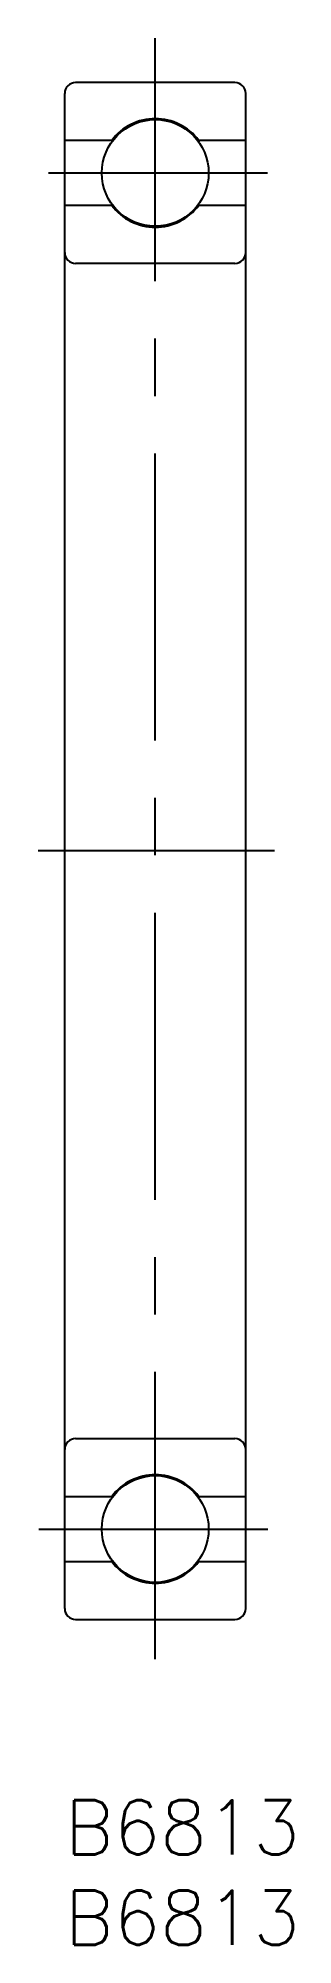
# Model space of a CAD drawing. Extents: x -1 to 13, y -8 to 97.
import ezdxf

# ---------------------------------------------------------------- set-up
doc = ezdxf.new("R2010")
doc.units = 0
doc.header["$LTSCALE"] = 0.5
doc.linetypes.add('CENTER', pattern=[50.8, 31.75, -6.35, 6.35, -6.35])
for name, color, linetype in [('MSM_CENTER', 1, 'CENTER'), ('MSM_CONTINUOUS', 7, 'CONTINUOUS'), ('MSM_PART_NUMBER', 7, 'CONTINUOUS')]:
    doc.layers.add(name, color=color, linetype=linetype)
doc.styles.get("Standard").update_dxf_attribs({"font": 'txt.shx', "height": 3, "bigfont": 'bigfont.shx'})

msp = doc.modelspace()

# ---------------------------------------------------------------- linework, layer by layer
at = {"layer": 'MSM_CENTER'}
for p, q in [((5, 7.81), (5, 97.46)), ((-0.9, 90), (11.2, 90)), ((11.59, 52.5), (-1.47, 52.5)), ((-1.43, 15), (11.22, 15))]:
    msp.add_line(p, q, dxfattribs=at)
at = {"layer": 'MSM_CONTINUOUS'}
for p, q in [((9.4, 95), (0.6, 95)), ((0, 10.6), (0, 94.4)), ((10, 10.6), (10, 94.4)), ((2.6, 91.8), (0, 91.8)), ((2.6, 91.8), (2.6, 91.72)), ((10, 91.8), (7.4, 91.8)), ((7.4, 91.8), (7.4, 91.72)), ((2.6, 88.2), (0, 88.2)), ((2.6, 88.2), (2.6, 88.28)), ((7.4, 88.2), (7.4, 88.28)), ((10, 88.2), (7.4, 88.2)), ((9.4, 85), (0.6, 85)), ((0.6, 20), (9.4, 20)), ((0, 16.8), (2.6, 16.8)), ((2.6, 16.8), (2.6, 16.72)), ((7.4, 16.8), (10, 16.8)), ((7.4, 16.8), (7.4, 16.72)), ((0, 13.2), (2.6, 13.2)), ((2.6, 13.2), (2.6, 13.28)), ((7.4, 13.2), (7.4, 13.28)), ((7.4, 13.2), (10, 13.2)), ((0.6, 10), (9.4, 10))]:
    msp.add_line(p, q, dxfattribs=at)
for centre in [(5, 90), (5, 15)]:
    msp.add_circle(centre, 2.95, dxfattribs=at)
for centre, radius, start, end in [((0.6, 94.4), 0.6, 90, 180), ((9.4, 94.4), 0.6, 360, 90), ((5, 90), 3, 36.8699, 143.1301), ((5, 90), 3, 216.8699, 323.1301), ((0.6, 85.6), 0.6, 180, 270), ((9.4, 85.6), 0.6, 270, 0), ((0.6, 19.4), 0.6, 90, 180), ((9.4, 19.4), 0.6, 360, 90), ((5, 15), 3, 36.8699, 143.1301), ((5, 15), 3, 216.8699, 323.1301), ((0.6, 10.6), 0.6, 180, 270), ((9.4, 10.6), 0.6, 270, 0)]:
    msp.add_arc(centre, radius, start, end, dxfattribs=at)

# ---------------------------------------------------------------- texts
at = {"layer": 'MSM_PART_NUMBER'}
for p in [(0, -3), (0, -8)]:
    msp.add_text('B6813', height=3, dxfattribs=at).set_placement(p)

doc.saveas('drawing.dxf')
